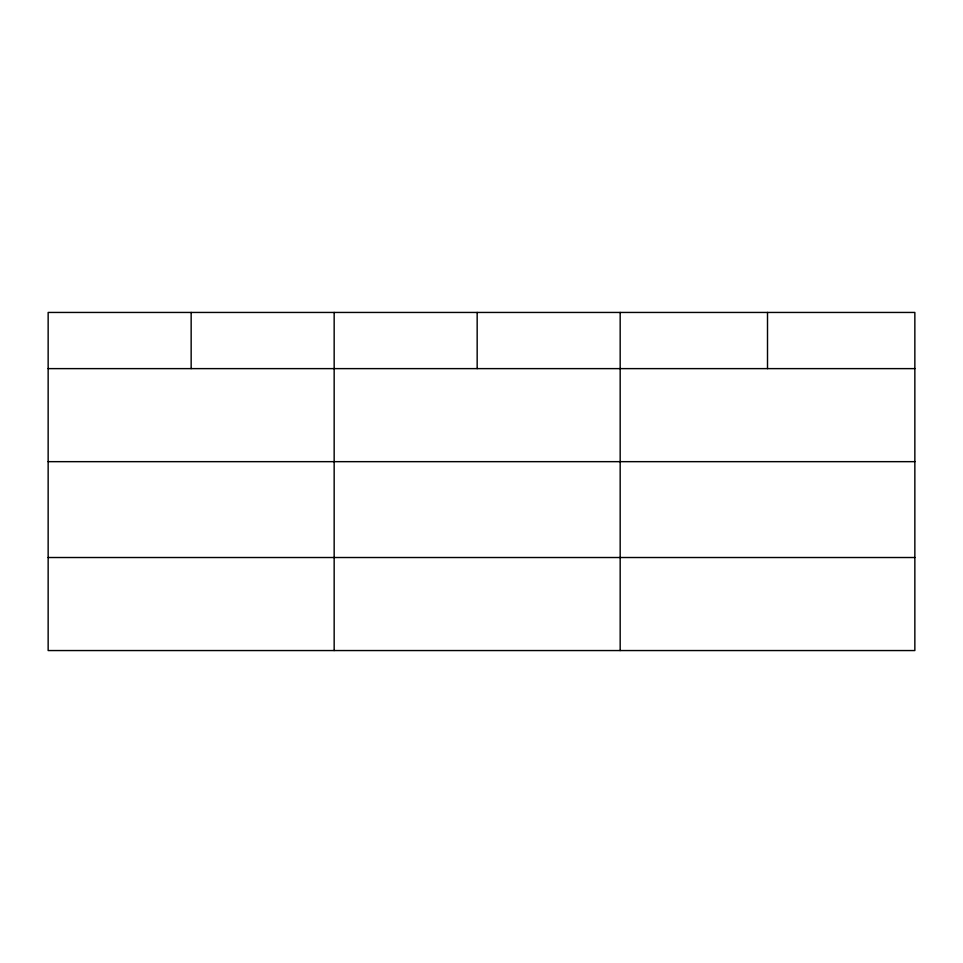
<?xml version="1.0" encoding="UTF-8"?>
<svg xmlns="http://www.w3.org/2000/svg" width="963" height="963" viewBox="0 0 963 963"><rect width="100%" height="100%" fill="white"/><g stroke="black" fill="none" stroke-linecap="round" stroke-linejoin="round"><path stroke-width="1.44" d="M914.85 461.662L914.85 312.445L48.15 312.445L48.15 650.555L914.85 650.555L914.85 461.662L48.15 461.662M48.15 368.624L914.85 368.624M48.15 557.517L914.85 557.517M767.511 312.445L767.511 368.624M620.172 312.445L620.172 650.555M477.166 312.445L477.166 368.624M334.161 312.445L334.161 650.555M191.156 312.445L191.156 368.624"/></g></svg>
